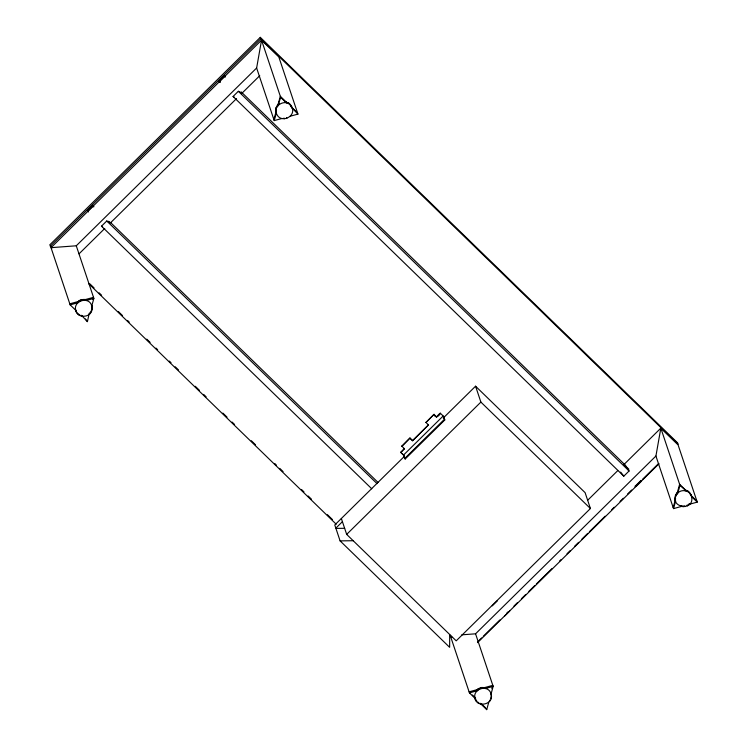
<?xml version="1.0" encoding="UTF-8"?>
<svg xmlns="http://www.w3.org/2000/svg" width="747" height="747" viewBox="0 0 747 747"><rect width="100%" height="100%" fill="white"/><g stroke="black" fill="none" stroke-linecap="round" stroke-linejoin="round"><path stroke-width="1.12" d="M449.694 634.492L449.629 647.313L340.09 540.875L335.926 528.4L344.656 528.306M92.002 309.473L91.75 306.121L92.002 309.473C90.929 318.418 76.586 318.549 75.503 309.51M276.11 112.48L276.129 107.456L279.163 103.357M291.918 107.279C296.363 116.485 281.236 123.657 276.866 114.45C271.74 105.271 287.231 97.465 291.694 106.905L288.921 103.245L285.345 101.835M474.634 696.867C475.437 708.772 494.85 704.879 491.012 693.711C488.08 683.654 471.6 689.07 475.204 698.903L474.793 697.53M675.4 500.49L675.428 495.466L677.464 492.217L677.734 493.02C666.1 507.643 696.615 512.834 691.208 495.289M281.927 118.493L274.224 120.594L256.632 68.005L261.543 40.142L278.808 56.912L297.941 114.114L290.247 116.215M680.947 505.7L681.217 506.503L673.523 508.604L655.922 456.025L660.834 428.152L678.099 444.932L697.231 502.124L689.546 504.225M92.908 299.547L93.524 297.334L83.823 299.986M81.535 315.374L87.418 321.64L89.238 313.292M256.632 68.005L76.278 245.791L93.87 298.38L91.778 305.925L91.451 304.888L92.021 306.924M273.878 119.548L276.026 111.798M277.875 105.15L280.33 96.288L286.904 102.684M277.753 106.121L280.676 97.334L261.543 40.142L51.02 247.668L70.153 304.86L75.774 310.322M274.224 120.594L276.325 113.049M491.89 688.669L492.815 685.344L484.187 687.707M481.096 704.197L486.708 709.65L488.809 702.105M491.068 693.944L493.16 686.39L475.568 633.811L655.922 456.025M673.168 507.558L675.624 498.707M676.857 494.271L679.621 484.308L687.016 491.498M673.523 508.604L675.615 501.06M623.54 464.923L660.834 428.152L679.975 485.354L677.874 492.899L677.613 492.086M91.722 305.691C88.781 295.635 72.31 301.06 75.914 310.892M476.147 690.807L477.987 688.986L481.582 687.492L485.438 687.744L485.709 688.547M260.292 37.35L260.778 38.797L678.061 444.297L677.576 442.85L260.292 37.35L49.769 244.876L51.926 247.948M50.254 246.323L260.778 38.797M92.665 205.117L93.749 206.77L92.665 205.117L87.408 210.309L88.482 211.952M218.983 80.611L220.057 82.254L218.983 80.611L224.24 75.419L225.024 76.175M87.698 211.196L92.964 206.004M219.282 81.488L224.539 76.306L224.24 75.419M371.754 488.79L101.499 226.173L106.756 220.991L110.257 222.811L108.632 221.233M628.89 469.228L623.997 464.475L629.077 470.983L623.81 476.175L233.073 96.475L238.34 91.283L241.832 93.114M79.061 253.821L104.748 228.489M110.556 222.774L236.538 98.585M241.505 93.683L259.741 75.708M409.954 438.059L401.849 446.258L409.954 438.059L412.615 440.749L428.479 424.894L412.559 440.59M434.035 414.324L425.93 422.522L434.035 414.324C436.537 422.653 445.249 406.359 436.64 416.854M400.775 452.421L404.407 448.63L400.775 452.421L403.511 455.082L405.173 459.013L444.782 419.973L443.587 416.387L440.328 413.222M403.511 455.082L443.12 416.042L444.782 419.973M404.314 456.436L334.777 524.982L335.842 528.157L342.415 521.677M443.251 418.049L475.568 386.199L585.106 492.647L590.419 508.53L456.212 640.833L346.673 534.385L341.36 518.502M404.659 458.499L444.26 419.459M346.673 534.385L480.881 402.091L475.568 386.199M587.898 500.051L617.732 470.638M492.236 605.873L497.493 600.691M477.482 642.018L481.628 637.938M483.29 636.304L499.864 619.963M506.494 613.427L508.156 611.793M513.955 606.069L517.269 602.801M521.415 598.721L525.561 594.631M528.876 591.363L534.675 585.648M536.327 584.014L552.08 568.486M559.54 561.137L561.193 559.503M567.001 553.779L570.316 550.511M574.462 546.431L578.598 542.341M581.913 539.073L587.721 533.358M589.374 531.724L605.126 516.196M611.756 509.659L614.239 507.213M620.047 501.489L623.362 498.221M627.499 494.141L631.645 490.051M634.959 486.783L640.767 481.068M642.42 479.434L658.172 463.906M477.52 642.653L659.031 463.719M504.468 616.191L509.734 610.999M636.042 486.484L641.309 481.301L641.01 480.414L635.744 485.606L636.042 486.484L635.258 485.727M86.419 300.537L86.148 299.734L84.878 299.454L81.021 299.79L77.707 301.807L77.977 302.619M677.734 493.02C681.413 489.154 688.613 490.06 690.984 494.925L688.211 491.265L684.644 489.855L684.906 490.658M69.807 303.814L79.509 301.162M70.153 304.86L77.847 302.759L77.576 301.956M93.87 298.38L86.176 300.481L85.905 299.678M469.097 691.834L478.799 689.182M478.958 689.397L476.875 689.967L477.137 690.77L469.452 692.88L450.31 635.678L451.954 637.275M493.16 686.39L485.466 688.501L485.195 687.698M51.02 247.668L76.278 245.791M461.795 634.829L475.568 633.811M340.09 540.875L353.191 540.725M233.073 96.475L234.156 97.035M101.499 226.173L102.582 226.743M291.013 106.672L297.595 113.068M690.312 494.691L696.886 501.078M686.829 491.47L679.975 485.354M280.676 97.334L286.297 102.797L286.026 101.994M297.941 114.114L292.058 107.848M691.619 496.671L697.231 502.124M241.169 91.872L625.753 465.586M224.539 76.306L225.323 77.062M640.524 480.536L641.309 481.301M238.34 91.283L629.077 470.983M480.881 402.091L590.419 508.53M434.082 414.482L436.696 417.013M425.874 422.363L428.535 425.052M410.01 438.218L412.615 440.749M401.793 446.099L404.454 448.788M400.719 452.262L403.978 455.427L405.173 459.013M110.435 222.382L377.963 482.366M106.756 220.991L377.011 483.608M89.911 283.879L94.085 287.94M99.108 292.815L101.611 295.261M118.334 311.508L122.517 315.57M127.541 320.444L129.212 322.078M146.767 339.138L150.119 342.387M155.974 348.074L157.645 349.699M169.354 361.081L171.026 362.706M175.2 366.768L178.552 370.017M195.275 386.274L199.458 390.336M203.632 394.397L206.144 396.834M222.867 413.091L227.051 417.153M232.065 422.027L234.577 424.464M251.3 440.721L255.483 444.782M274.719 463.467L276.39 465.101M279.733 468.35L283.076 471.6M301.48 489.472L303.982 491.909M308.166 495.98L311.508 499.229M327.401 514.664L332.415 519.538M88.716 283.701L336.243 524.245M85.429 318.997L87.418 321.64M472.384 695.027L475.671 698.221M481.432 703.814L485.541 707.801M469.452 692.88L475.064 698.333M475.699 700.079L475.428 699.276L476.941 701.312M620.636 472.104L623.81 476.175M75.643 310.089L77.081 313.142M690.714 494.122L691.479 496.092M291.423 106.102L292.189 108.082M691.348 495.868L691.778 497.334M690.041 493.039L690.312 493.842M689.201 492.077L689.472 492.88M688.211 491.265L688.482 492.068M687.109 490.611L687.38 491.414M685.905 490.135L686.176 490.938M689.145 503.571L689.416 504.374M688.155 504.402L688.426 505.215M687.044 505.084L687.305 505.887M684.569 505.896L684.84 506.699M683.272 506.018L683.533 506.821M681.974 505.924L682.244 506.737M676.614 493.188L676.885 494M675.932 494.29L676.194 495.093M675.428 495.466L675.69 496.279M675.111 496.718L675.381 497.521M675.008 497.988L675.279 498.791M675.101 499.257L675.372 500.06M675.344 500.257L675.671 501.293M491.04 694.14L491.311 694.943M491.134 695.41L491.405 696.213M491.031 696.68L491.302 697.483M490.723 697.922L490.994 698.725M290.751 105.028L291.022 105.831M489.528 700.2L489.799 701.003M289.911 104.066L290.172 104.869M288.921 103.245L289.192 104.057M484.177 687.464L484.439 688.267M287.81 102.591L288.081 103.403M482.879 687.38L483.15 688.183M286.615 102.124L286.885 102.927M481.582 687.492L481.843 688.295M480.312 687.81L480.582 688.613M486.362 708.604L486.708 709.65M479.107 688.304L479.378 689.107M477.987 688.986L478.257 689.789M286.54 117.568L286.811 118.381M476.997 689.826L477.268 690.63M480.237 703.254L480.508 704.057M283.972 117.998L284.243 118.801M479.303 703.59L477.931 702.133L478.201 702.936M278.173 104.197L278.444 105M277.324 105.178L277.595 105.981M476.1 700.35L476.371 701.162M276.633 106.27L276.904 107.073M276.129 107.456L276.399 108.259M275.82 108.698L276.091 109.501M275.718 109.968L275.979 110.771M275.811 111.238L276.082 112.041M276.054 112.237L276.381 113.283M91.844 307.39L92.114 308.194M91.423 309.912L91.694 310.715M90.929 311.088L91.19 311.901M90.238 312.19L90.508 312.993M84.878 299.454L85.149 300.257M89.388 313.161L89.659 313.973M83.58 299.36L83.851 300.173M82.282 299.482L82.553 300.285M81.021 299.79L81.283 300.593M79.808 300.294L80.078 301.097M78.696 300.976L78.967 301.779M82.207 315.523L82.478 316.326M80.947 315.243L81.218 316.046M80.013 315.57L78.64 314.113L78.911 314.917M77.651 313.301L77.921 314.104M76.138 311.256L76.409 312.069"/></g></svg>
